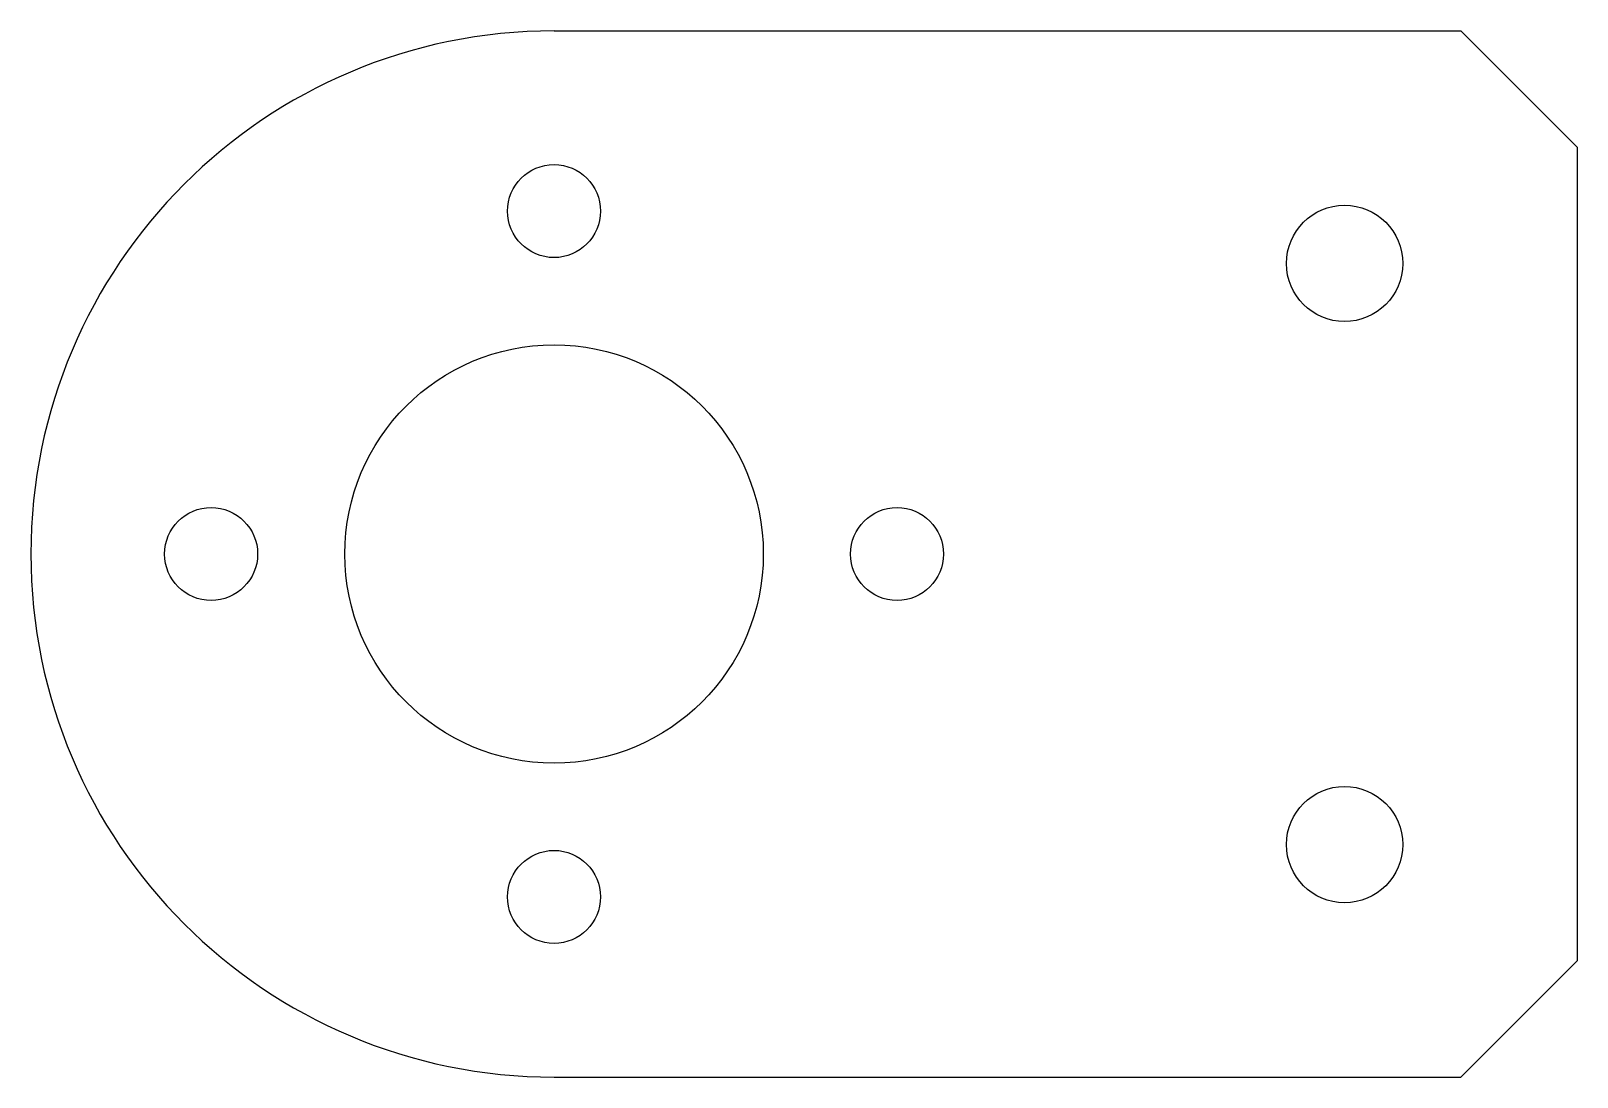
# Model space of a CAD drawing. Extents: x -22.5 to 44, y -22.5 to 22.5.
import ezdxf

# ---------------------------------------------------------------- set-up
doc = ezdxf.new("R2010")
doc.units = 0
doc.header["$MEASUREMENT"] = 0
doc.layers.add('VISIBLE', color=7, linetype='CONTINUOUS')

msp = doc.modelspace()

# ---------------------------------------------------------------- linework, layer by layer
at = {"layer": 'VISIBLE'}
for p, q in [((0, 22.5), (39, 22.5)), ((44, 17.5), (39, 22.5)), ((44, 17.5), (44, -17.5)), ((39, -22.5), (44, -17.5)), ((0, -22.5), (39, -22.5))]:
    msp.add_line(p, q, dxfattribs=at)
for centre, radius in [((0, 14.75), 2), ((34, 12.5), 2.5), ((0, 0), 9), ((-14.75, 0), 2), ((14.75, 0), 2), ((34, -12.5), 2.5), ((0, -14.75), 2)]:
    msp.add_circle(centre, radius, dxfattribs=at)
msp.add_arc((0, 0), 22.5, 90, 270, dxfattribs=at)

doc.saveas('drawing.dxf')
